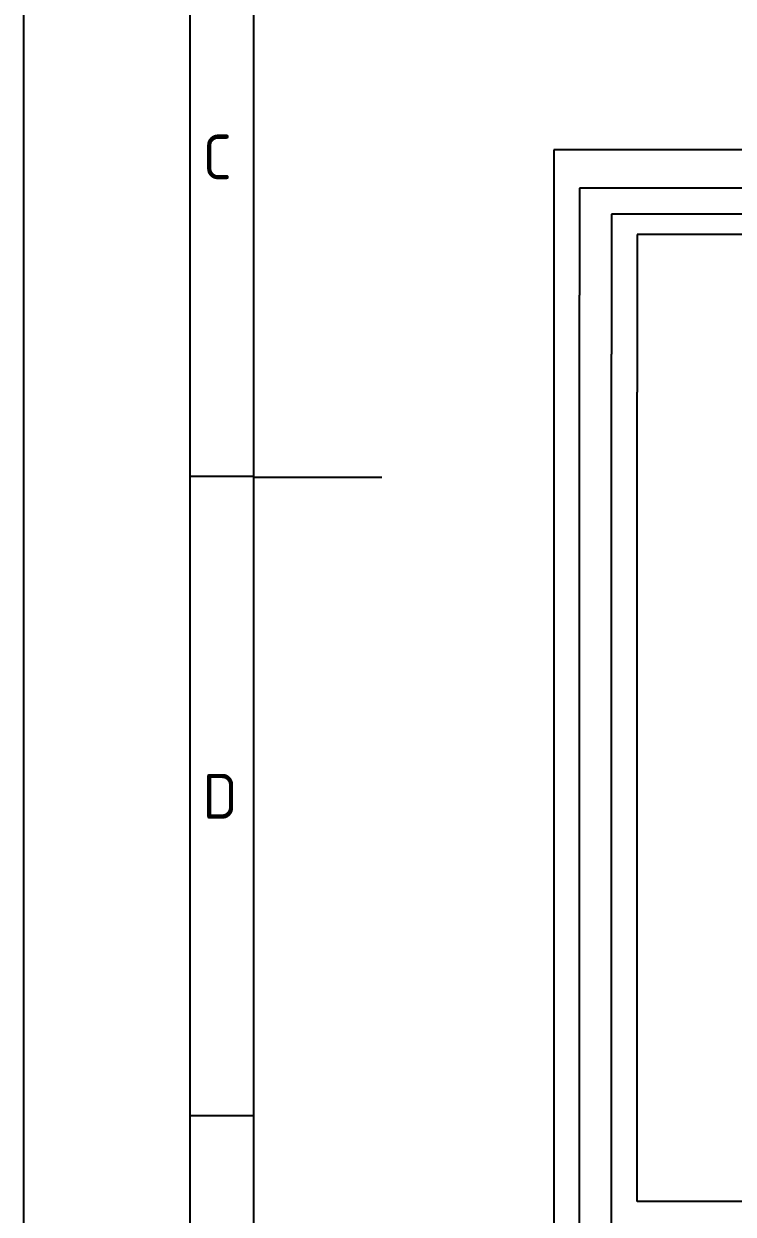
# Model space of a CAD drawing. Header units: millimetres. Extents: x 42961 to 43381, y 28224 to 28521.
# Drawn here: x 42961.2 to 43016.7, y 28314.6 to 28407.7 of the extents above; entities that cross this region are included whole.
import ezdxf

# ---------------------------------------------------------------- set-up
doc = ezdxf.new("R2010")
doc.units = ezdxf.units.MM
doc.layers.add('035', color=5, linetype='Continuous')
doc.layers.add('07', color=7, linetype='Continuous')
doc.styles.add('ISO Proportional', font='isocp.shx')

# ---------------------------------------------------------------- blocks, each defined once
blk = doc.blocks.new('IEC_border_a3')
at = {"layer": '035'}
for p, q in [((17.983, 148.538), (13, 148.538)), ((17.983, 98.538), (13, 98.538))]:
    blk.add_line(p, q, dxfattribs=at)
for points in [[(0, 297), (420, 297), (420, 0), (0, 0)], [(18, 287), (410, 287), (410, 10), (18, 10)]]:
    blk.add_lwpolyline(points, close=True, dxfattribs=at)
at = {"layer": '07'}
blk.add_line((18, 148.5), (28, 148.5), dxfattribs=at)
blk.add_lwpolyline([(13, 292), (415, 292), (415, 5), (13, 5)], close=True, dxfattribs=at)
at = {"layer": '035', "style": 'ISO Proportional'}
for s, p in [('C', (14, 171.792)), ('D', (14, 121.792))]:
    blk.add_text(s, height=3.5, dxfattribs=at).set_placement(p)

msp = doc.modelspace()

# ---------------------------------------------------------------- linework, layer by layer
at = {"color": 30}
for p, q in [((43048.276, 28397.89), (43002.634, 28397.89)), ((43002.634, 28397.89), (43002.634, 28388.879)), ((43050.822, 28394.892), (43004.654, 28394.892)), ((43004.654, 28394.892), (43004.654, 28386.525)), ((43053.369, 28392.867), (43007.166, 28392.867)), ((43007.166, 28392.867), (43007.166, 28381.906)), ((43055.916, 28391.27), (43009.154, 28391.27)), ((43009.154, 28391.27), (43009.154, 28378.93)), ((43002.634, 28388.879), (43002.634, 28287.227)), ((43004.654, 28292.007), (43004.654, 28386.525)), ((43007.166, 28313.648), (43007.166, 28381.906)), ((43009.154, 28315.637), (43009.154, 28378.93)), ((43079.319, 28315.637), (43009.154, 28315.637))]:
    msp.add_line(p, q, dxfattribs=at)

# ---------------------------------------------------------------- block references
msp.add_blockref('IEC_border_a3', (42961.184, 28223.788))

doc.saveas('drawing.dxf')
